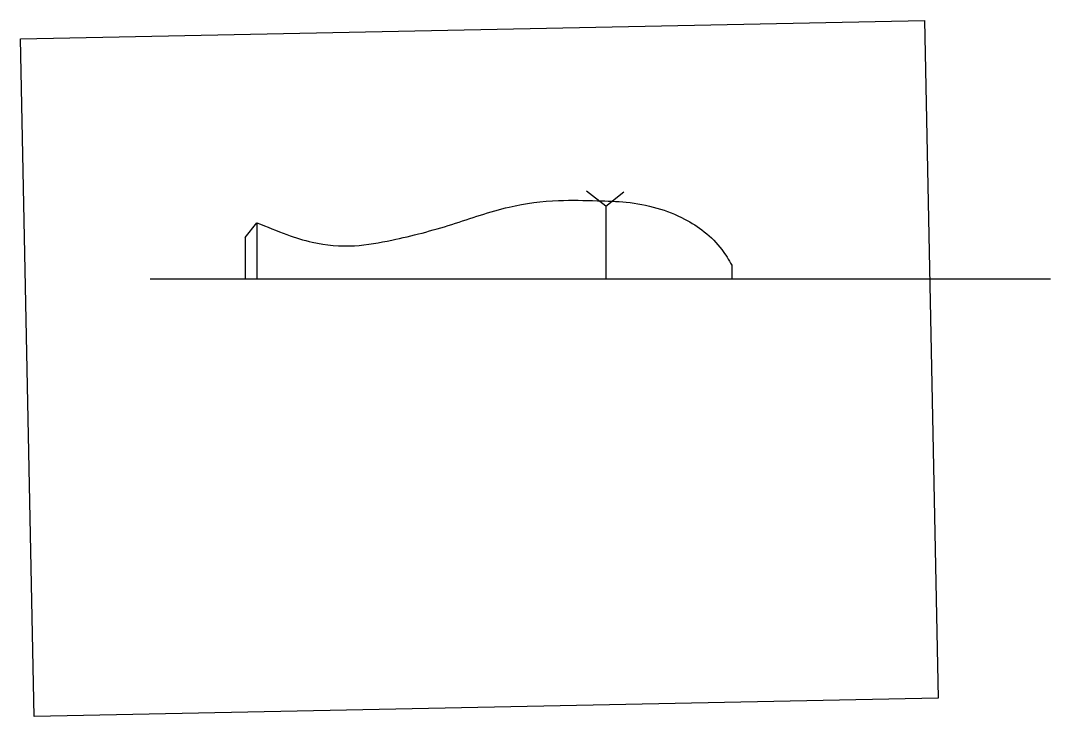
# Model space of a CAD drawing. Header units: millimetres. Extents: x 3940 to 31715, y 1502 to 5662.
# Drawn here: x 3940 to 5174, y 3361 to 4196 of the extents above; entities that cross this region are included whole.
import ezdxf

# ---------------------------------------------------------------- set-up
doc = ezdxf.new("R2010")
doc.units = ezdxf.units.MM
picture_1 = doc.add_image_def('image1.jpg', size_in_pixel=(3072, 4096))

msp = doc.modelspace()

# ---------------------------------------------------------------- linework, layer by layer
for p, q in [((4640.993, 3973.359), (4617.81, 3991.203)), ((4640.993, 3973.359), (4662.501, 3990.472)), ((4640.993, 3973.359), (4640.993, 3886.078)), ((4208.664, 3935.721), (4222.834, 3953.473)), ((4222.834, 3953.473), (4222.834, 3886.078)), ((4208.664, 3935.721), (4208.664, 3886.078)), ((4792.05, 3902.588), (4792.05, 3886.078)), ((4095.037, 3886.078), (5174.046, 3886.078))]:
    msp.add_line(p, q)
msp.add_open_spline([(4222.834, 3953.473), (4234.789, 3948.589), (4256.512, 3939.716), (4295.06, 3927.191), (4338.255, 3923.817), (4394.364, 3933.937), (4456.087, 3950.131), (4520.757, 3973.801), (4580.173, 3981.262), (4627.115, 3979.984), (4666.682, 3979.001), (4702.175, 3972.328), (4733.844, 3960.022), (4760.285, 3943.084), (4779.574, 3924.035), (4788.336, 3908.974), (4792.05, 3902.588)], degree=3, knots=[0, 0, 0, 0, 38.74485238, 70.39594568, 121.31613655, 166.56800986, 240.85211822, 312.72462998, 372.4537454, 419.02195108, 453.60376366, 491.04989346, 526.75454121, 554.79936253, 584.83100951, 606.93513146, 606.93513146, 606.93513146, 606.93513146])

# ---------------------------------------------------------------- pictures from other files: only their frames are drawn
image = msp.add_image(picture_1, insert=(3939.577, 4174.133), size_in_units=(812.8, 1083.733), rotation=-88.847889)
image.dxf.flags = 7

doc.saveas('drawing.dxf')
